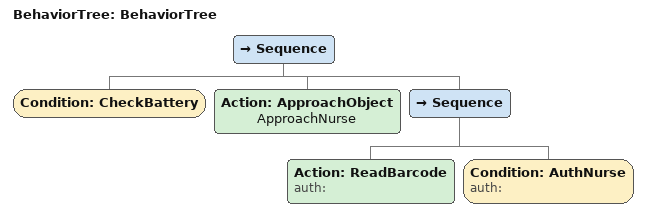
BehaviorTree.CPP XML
<?xml version="1.0"?>
<root main_tree_to_execute="BehaviorTree">
    <BehaviorTree ID="BehaviorTree">
        <Sequence>
            <Condition ID="CheckBattery"/>
            <Action ID="ApproachObject" name="ApproachNurse"/>
            <Sequence>
                <Action ID="ReadBarcode" auth=""/>
                <Condition ID="AuthNurse" auth=""/>
            </Sequence>
        </Sequence>
    </BehaviorTree>
</root>
